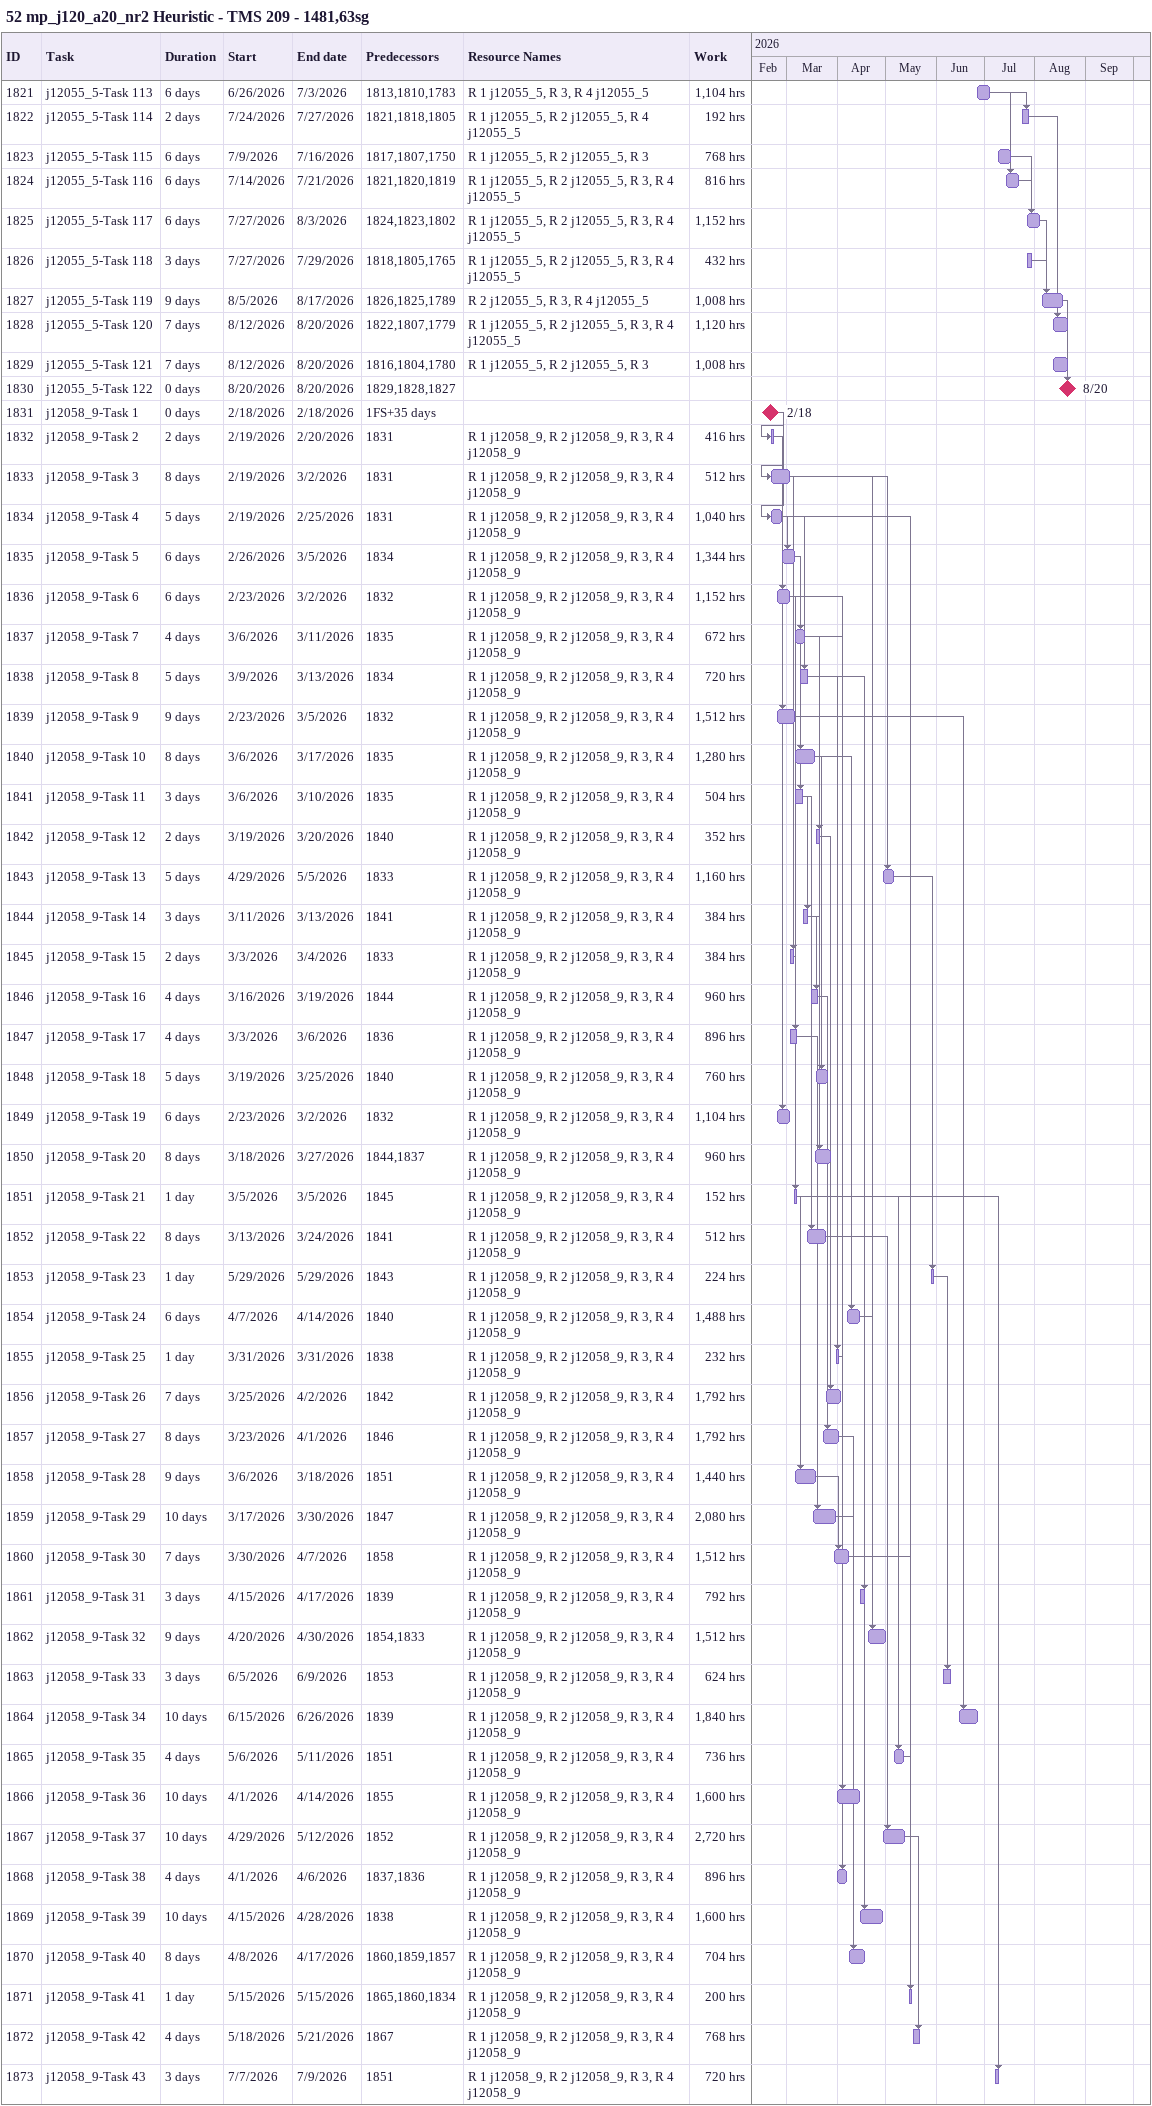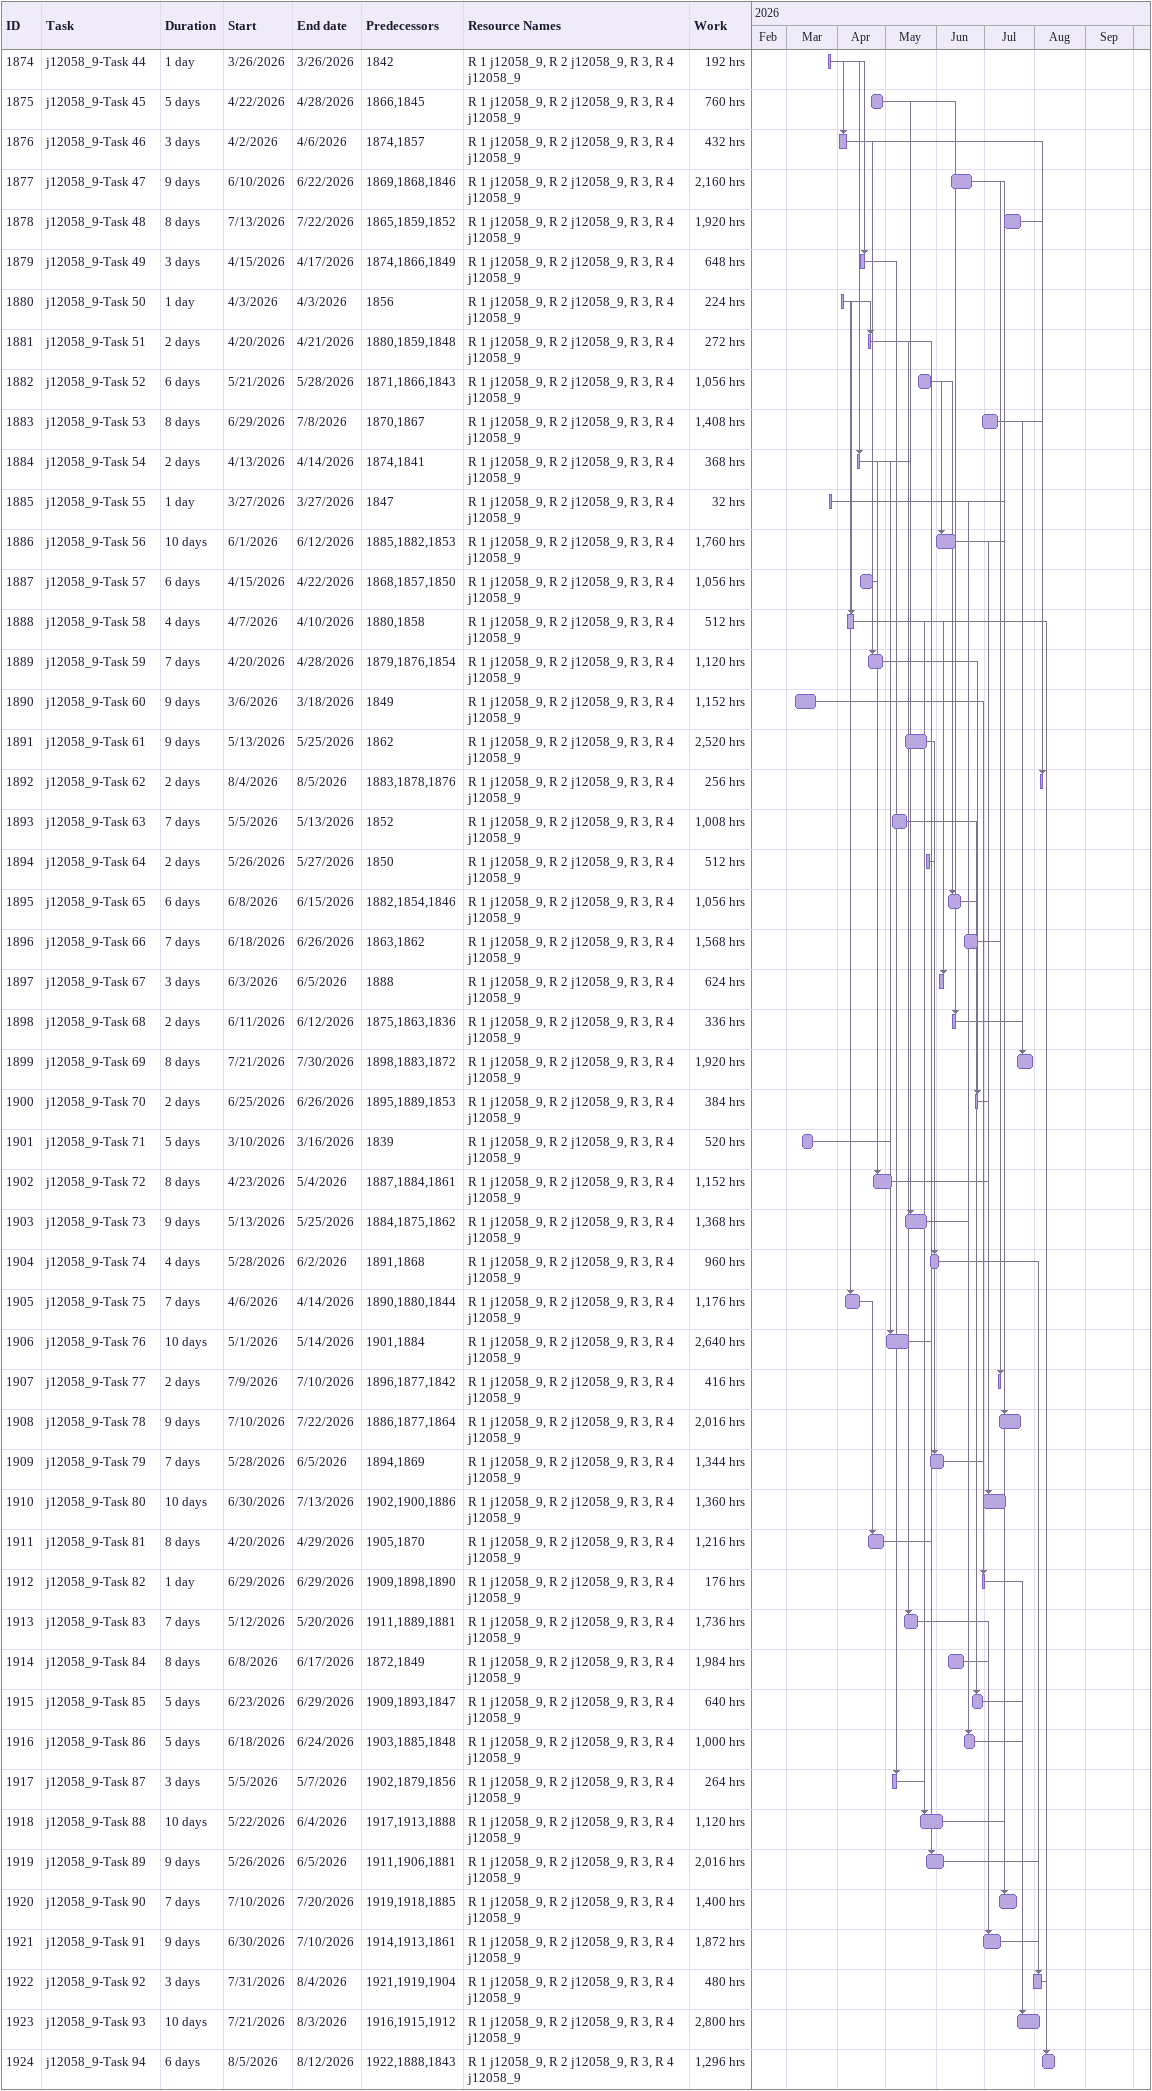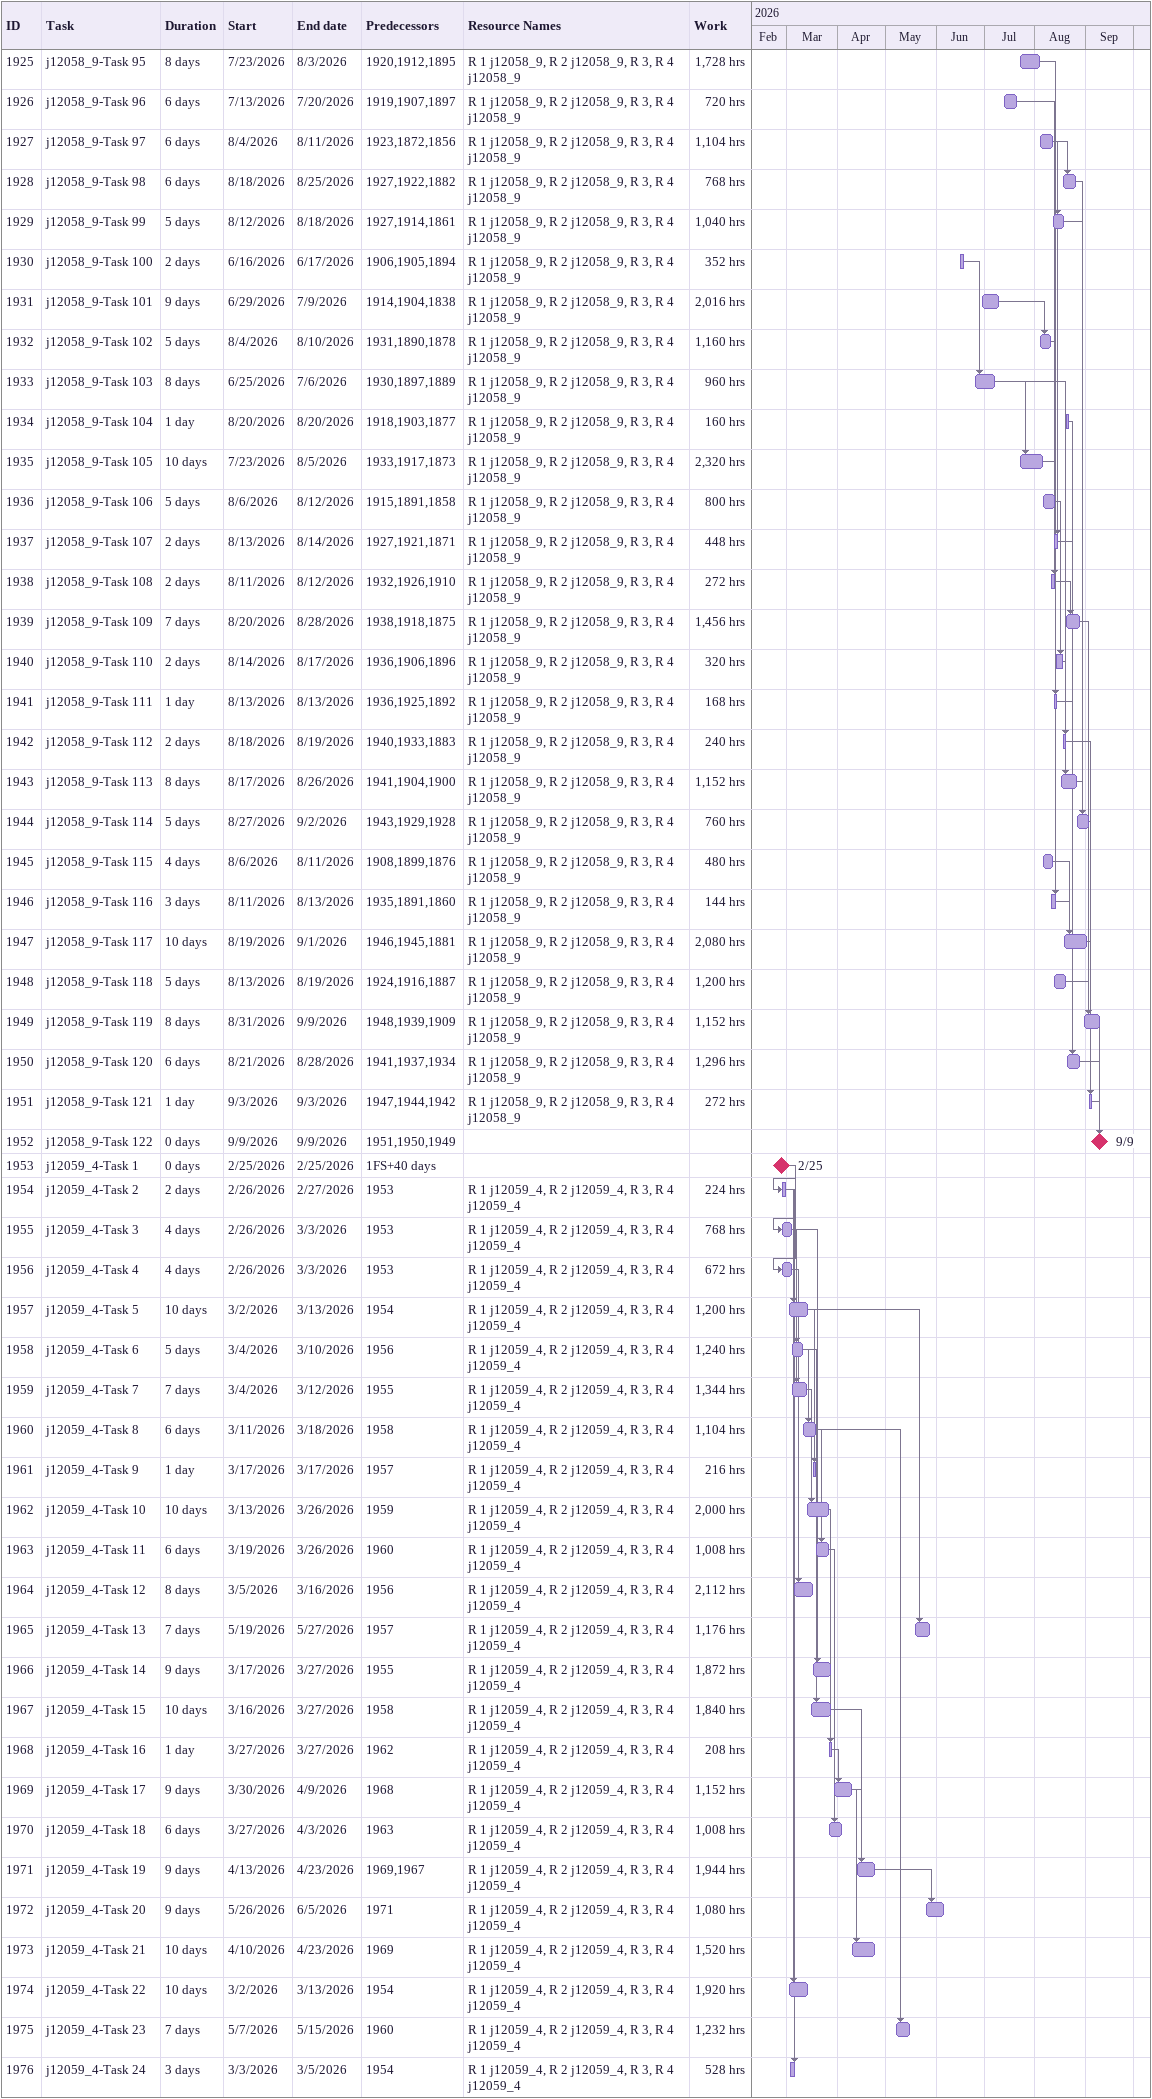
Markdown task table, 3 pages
52 mp_j120_a20_nr2 Heuristic - TMS 209 - 1481,63sg

| ID | Task | Duration | Start | Finish | Predecessors | Resources | Work (h) |
|---|---|---|---|---|---|---|---|
| 1821 | j12055_5-Task 113 | 6d | 2026-06-26 | 2026-07-03 | 1813, 1810, 1783 | R 1 j12055_5, R 3, R 4 j12055_5 | 1104 |
| 1822 | j12055_5-Task 114 | 2d | 2026-07-24 | 2026-07-27 | 1821, 1818, 1805 | R 1 j12055_5, R 2 j12055_5, R 4 j12055_5 | 192 |
| 1823 | j12055_5-Task 115 | 6d | 2026-07-09 | 2026-07-16 | 1817, 1807, 1750 | R 1 j12055_5, R 2 j12055_5, R 3 | 768 |
| 1824 | j12055_5-Task 116 | 6d | 2026-07-14 | 2026-07-21 | 1821, 1820, 1819 | R 1 j12055_5, R 2 j12055_5, R 3, R 4 j12055_5 | 816 |
| 1825 | j12055_5-Task 117 | 6d | 2026-07-27 | 2026-08-03 | 1824, 1823, 1802 | R 1 j12055_5, R 2 j12055_5, R 3, R 4 j12055_5 | 1152 |
| 1826 | j12055_5-Task 118 | 3d | 2026-07-27 | 2026-07-29 | 1818, 1805, 1765 | R 1 j12055_5, R 2 j12055_5, R 3, R 4 j12055_5 | 432 |
| 1827 | j12055_5-Task 119 | 9d | 2026-08-05 | 2026-08-17 | 1826, 1825, 1789 | R 2 j12055_5, R 3, R 4 j12055_5 | 1008 |
| 1828 | j12055_5-Task 120 | 7d | 2026-08-12 | 2026-08-20 | 1822, 1807, 1779 | R 1 j12055_5, R 2 j12055_5, R 3, R 4 j12055_5 | 1120 |
| 1829 | j12055_5-Task 121 | 7d | 2026-08-12 | 2026-08-20 | 1816, 1804, 1780 | R 1 j12055_5, R 2 j12055_5, R 3 | 1008 |
| 1830 | j12055_5-Task 122 | 0d | 2026-08-20 | 2026-08-20 | 1829, 1828, 1827 |  |  |
| 1831 | j12058_9-Task 1 | 0d | 2026-02-18 | 2026-02-18 | 1FS+35d |  |  |
| 1832 | j12058_9-Task 2 | 2d | 2026-02-19 | 2026-02-20 | 1831 | R 1 j12058_9, R 2 j12058_9, R 3, R 4 j12058_9 | 416 |
| 1833 | j12058_9-Task 3 | 8d | 2026-02-19 | 2026-03-02 | 1831 | R 1 j12058_9, R 2 j12058_9, R 3, R 4 j12058_9 | 512 |
| 1834 | j12058_9-Task 4 | 5d | 2026-02-19 | 2026-02-25 | 1831 | R 1 j12058_9, R 2 j12058_9, R 3, R 4 j12058_9 | 1040 |
| 1835 | j12058_9-Task 5 | 6d | 2026-02-26 | 2026-03-05 | 1834 | R 1 j12058_9, R 2 j12058_9, R 3, R 4 j12058_9 | 1344 |
| 1836 | j12058_9-Task 6 | 6d | 2026-02-23 | 2026-03-02 | 1832 | R 1 j12058_9, R 2 j12058_9, R 3, R 4 j12058_9 | 1152 |
| 1837 | j12058_9-Task 7 | 4d | 2026-03-06 | 2026-03-11 | 1835 | R 1 j12058_9, R 2 j12058_9, R 3, R 4 j12058_9 | 672 |
| 1838 | j12058_9-Task 8 | 5d | 2026-03-09 | 2026-03-13 | 1834 | R 1 j12058_9, R 2 j12058_9, R 3, R 4 j12058_9 | 720 |
| 1839 | j12058_9-Task 9 | 9d | 2026-02-23 | 2026-03-05 | 1832 | R 1 j12058_9, R 2 j12058_9, R 3, R 4 j12058_9 | 1512 |
| 1840 | j12058_9-Task 10 | 8d | 2026-03-06 | 2026-03-17 | 1835 | R 1 j12058_9, R 2 j12058_9, R 3, R 4 j12058_9 | 1280 |
| 1841 | j12058_9-Task 11 | 3d | 2026-03-06 | 2026-03-10 | 1835 | R 1 j12058_9, R 2 j12058_9, R 3, R 4 j12058_9 | 504 |
| 1842 | j12058_9-Task 12 | 2d | 2026-03-19 | 2026-03-20 | 1840 | R 1 j12058_9, R 2 j12058_9, R 3, R 4 j12058_9 | 352 |
| 1843 | j12058_9-Task 13 | 5d | 2026-04-29 | 2026-05-05 | 1833 | R 1 j12058_9, R 2 j12058_9, R 3, R 4 j12058_9 | 1160 |
| 1844 | j12058_9-Task 14 | 3d | 2026-03-11 | 2026-03-13 | 1841 | R 1 j12058_9, R 2 j12058_9, R 3, R 4 j12058_9 | 384 |
| 1845 | j12058_9-Task 15 | 2d | 2026-03-03 | 2026-03-04 | 1833 | R 1 j12058_9, R 2 j12058_9, R 3, R 4 j12058_9 | 384 |
| 1846 | j12058_9-Task 16 | 4d | 2026-03-16 | 2026-03-19 | 1844 | R 1 j12058_9, R 2 j12058_9, R 3, R 4 j12058_9 | 960 |
| 1847 | j12058_9-Task 17 | 4d | 2026-03-03 | 2026-03-06 | 1836 | R 1 j12058_9, R 2 j12058_9, R 3, R 4 j12058_9 | 896 |
| 1848 | j12058_9-Task 18 | 5d | 2026-03-19 | 2026-03-25 | 1840 | R 1 j12058_9, R 2 j12058_9, R 3, R 4 j12058_9 | 760 |
| 1849 | j12058_9-Task 19 | 6d | 2026-02-23 | 2026-03-02 | 1832 | R 1 j12058_9, R 2 j12058_9, R 3, R 4 j12058_9 | 1104 |
| 1850 | j12058_9-Task 20 | 8d | 2026-03-18 | 2026-03-27 | 1844, 1837 | R 1 j12058_9, R 2 j12058_9, R 3, R 4 j12058_9 | 960 |
| 1851 | j12058_9-Task 21 | 1d | 2026-03-05 | 2026-03-05 | 1845 | R 1 j12058_9, R 2 j12058_9, R 3, R 4 j12058_9 | 152 |
| 1852 | j12058_9-Task 22 | 8d | 2026-03-13 | 2026-03-24 | 1841 | R 1 j12058_9, R 2 j12058_9, R 3, R 4 j12058_9 | 512 |
| 1853 | j12058_9-Task 23 | 1d | 2026-05-29 | 2026-05-29 | 1843 | R 1 j12058_9, R 2 j12058_9, R 3, R 4 j12058_9 | 224 |
| 1854 | j12058_9-Task 24 | 6d | 2026-04-07 | 2026-04-14 | 1840 | R 1 j12058_9, R 2 j12058_9, R 3, R 4 j12058_9 | 1488 |
| 1855 | j12058_9-Task 25 | 1d | 2026-03-31 | 2026-03-31 | 1838 | R 1 j12058_9, R 2 j12058_9, R 3, R 4 j12058_9 | 232 |
| 1856 | j12058_9-Task 26 | 7d | 2026-03-25 | 2026-04-02 | 1842 | R 1 j12058_9, R 2 j12058_9, R 3, R 4 j12058_9 | 1792 |
| 1857 | j12058_9-Task 27 | 8d | 2026-03-23 | 2026-04-01 | 1846 | R 1 j12058_9, R 2 j12058_9, R 3, R 4 j12058_9 | 1792 |
| 1858 | j12058_9-Task 28 | 9d | 2026-03-06 | 2026-03-18 | 1851 | R 1 j12058_9, R 2 j12058_9, R 3, R 4 j12058_9 | 1440 |
| 1859 | j12058_9-Task 29 | 10d | 2026-03-17 | 2026-03-30 | 1847 | R 1 j12058_9, R 2 j12058_9, R 3, R 4 j12058_9 | 2080 |
| 1860 | j12058_9-Task 30 | 7d | 2026-03-30 | 2026-04-07 | 1858 | R 1 j12058_9, R 2 j12058_9, R 3, R 4 j12058_9 | 1512 |
| 1861 | j12058_9-Task 31 | 3d | 2026-04-15 | 2026-04-17 | 1839 | R 1 j12058_9, R 2 j12058_9, R 3, R 4 j12058_9 | 792 |
| 1862 | j12058_9-Task 32 | 9d | 2026-04-20 | 2026-04-30 | 1854, 1833 | R 1 j12058_9, R 2 j12058_9, R 3, R 4 j12058_9 | 1512 |
| 1863 | j12058_9-Task 33 | 3d | 2026-06-05 | 2026-06-09 | 1853 | R 1 j12058_9, R 2 j12058_9, R 3, R 4 j12058_9 | 624 |
| 1864 | j12058_9-Task 34 | 10d | 2026-06-15 | 2026-06-26 | 1839 | R 1 j12058_9, R 2 j12058_9, R 3, R 4 j12058_9 | 1840 |
| 1865 | j12058_9-Task 35 | 4d | 2026-05-06 | 2026-05-11 | 1851 | R 1 j12058_9, R 2 j12058_9, R 3, R 4 j12058_9 | 736 |
| 1866 | j12058_9-Task 36 | 10d | 2026-04-01 | 2026-04-14 | 1855 | R 1 j12058_9, R 2 j12058_9, R 3, R 4 j12058_9 | 1600 |
| 1867 | j12058_9-Task 37 | 10d | 2026-04-29 | 2026-05-12 | 1852 | R 1 j12058_9, R 2 j12058_9, R 3, R 4 j12058_9 | 2720 |
| 1868 | j12058_9-Task 38 | 4d | 2026-04-01 | 2026-04-06 | 1837, 1836 | R 1 j12058_9, R 2 j12058_9, R 3, R 4 j12058_9 | 896 |
| 1869 | j12058_9-Task 39 | 10d | 2026-04-15 | 2026-04-28 | 1838 | R 1 j12058_9, R 2 j12058_9, R 3, R 4 j12058_9 | 1600 |
| 1870 | j12058_9-Task 40 | 8d | 2026-04-08 | 2026-04-17 | 1860, 1859, 1857 | R 1 j12058_9, R 2 j12058_9, R 3, R 4 j12058_9 | 704 |
| 1871 | j12058_9-Task 41 | 1d | 2026-05-15 | 2026-05-15 | 1865, 1860, 1834 | R 1 j12058_9, R 2 j12058_9, R 3, R 4 j12058_9 | 200 |
| 1872 | j12058_9-Task 42 | 4d | 2026-05-18 | 2026-05-21 | 1867 | R 1 j12058_9, R 2 j12058_9, R 3, R 4 j12058_9 | 768 |
| 1873 | j12058_9-Task 43 | 3d | 2026-07-07 | 2026-07-09 | 1851 | R 1 j12058_9, R 2 j12058_9, R 3, R 4 j12058_9 | 720 |
| 1874 | j12058_9-Task 44 | 1d | 2026-03-26 | 2026-03-26 | 1842 | R 1 j12058_9, R 2 j12058_9, R 3, R 4 j12058_9 | 192 |
| 1875 | j12058_9-Task 45 | 5d | 2026-04-22 | 2026-04-28 | 1866, 1845 | R 1 j12058_9, R 2 j12058_9, R 3, R 4 j12058_9 | 760 |
| 1876 | j12058_9-Task 46 | 3d | 2026-04-02 | 2026-04-06 | 1874, 1857 | R 1 j12058_9, R 2 j12058_9, R 3, R 4 j12058_9 | 432 |
| 1877 | j12058_9-Task 47 | 9d | 2026-06-10 | 2026-06-22 | 1869, 1868, 1846 | R 1 j12058_9, R 2 j12058_9, R 3, R 4 j12058_9 | 2160 |
| 1878 | j12058_9-Task 48 | 8d | 2026-07-13 | 2026-07-22 | 1865, 1859, 1852 | R 1 j12058_9, R 2 j12058_9, R 3, R 4 j12058_9 | 1920 |
| 1879 | j12058_9-Task 49 | 3d | 2026-04-15 | 2026-04-17 | 1874, 1866, 1849 | R 1 j12058_9, R 2 j12058_9, R 3, R 4 j12058_9 | 648 |
| 1880 | j12058_9-Task 50 | 1d | 2026-04-03 | 2026-04-03 | 1856 | R 1 j12058_9, R 2 j12058_9, R 3, R 4 j12058_9 | 224 |
| 1881 | j12058_9-Task 51 | 2d | 2026-04-20 | 2026-04-21 | 1880, 1859, 1848 | R 1 j12058_9, R 2 j12058_9, R 3, R 4 j12058_9 | 272 |
| 1882 | j12058_9-Task 52 | 6d | 2026-05-21 | 2026-05-28 | 1871, 1866, 1843 | R 1 j12058_9, R 2 j12058_9, R 3, R 4 j12058_9 | 1056 |
| 1883 | j12058_9-Task 53 | 8d | 2026-06-29 | 2026-07-08 | 1870, 1867 | R 1 j12058_9, R 2 j12058_9, R 3, R 4 j12058_9 | 1408 |
| 1884 | j12058_9-Task 54 | 2d | 2026-04-13 | 2026-04-14 | 1874, 1841 | R 1 j12058_9, R 2 j12058_9, R 3, R 4 j12058_9 | 368 |
| 1885 | j12058_9-Task 55 | 1d | 2026-03-27 | 2026-03-27 | 1847 | R 1 j12058_9, R 2 j12058_9, R 3, R 4 j12058_9 | 32 |
| 1886 | j12058_9-Task 56 | 10d | 2026-06-01 | 2026-06-12 | 1885, 1882, 1853 | R 1 j12058_9, R 2 j12058_9, R 3, R 4 j12058_9 | 1760 |
| 1887 | j12058_9-Task 57 | 6d | 2026-04-15 | 2026-04-22 | 1868, 1857, 1850 | R 1 j12058_9, R 2 j12058_9, R 3, R 4 j12058_9 | 1056 |
| 1888 | j12058_9-Task 58 | 4d | 2026-04-07 | 2026-04-10 | 1880, 1858 | R 1 j12058_9, R 2 j12058_9, R 3, R 4 j12058_9 | 512 |
| 1889 | j12058_9-Task 59 | 7d | 2026-04-20 | 2026-04-28 | 1879, 1876, 1854 | R 1 j12058_9, R 2 j12058_9, R 3, R 4 j12058_9 | 1120 |
| 1890 | j12058_9-Task 60 | 9d | 2026-03-06 | 2026-03-18 | 1849 | R 1 j12058_9, R 2 j12058_9, R 3, R 4 j12058_9 | 1152 |
| 1891 | j12058_9-Task 61 | 9d | 2026-05-13 | 2026-05-25 | 1862 | R 1 j12058_9, R 2 j12058_9, R 3, R 4 j12058_9 | 2520 |
| 1892 | j12058_9-Task 62 | 2d | 2026-08-04 | 2026-08-05 | 1883, 1878, 1876 | R 1 j12058_9, R 2 j12058_9, R 3, R 4 j12058_9 | 256 |
| 1893 | j12058_9-Task 63 | 7d | 2026-05-05 | 2026-05-13 | 1852 | R 1 j12058_9, R 2 j12058_9, R 3, R 4 j12058_9 | 1008 |
| 1894 | j12058_9-Task 64 | 2d | 2026-05-26 | 2026-05-27 | 1850 | R 1 j12058_9, R 2 j12058_9, R 3, R 4 j12058_9 | 512 |
| 1895 | j12058_9-Task 65 | 6d | 2026-06-08 | 2026-06-15 | 1882, 1854, 1846 | R 1 j12058_9, R 2 j12058_9, R 3, R 4 j12058_9 | 1056 |
| 1896 | j12058_9-Task 66 | 7d | 2026-06-18 | 2026-06-26 | 1863, 1862 | R 1 j12058_9, R 2 j12058_9, R 3, R 4 j12058_9 | 1568 |
| 1897 | j12058_9-Task 67 | 3d | 2026-06-03 | 2026-06-05 | 1888 | R 1 j12058_9, R 2 j12058_9, R 3, R 4 j12058_9 | 624 |
| 1898 | j12058_9-Task 68 | 2d | 2026-06-11 | 2026-06-12 | 1875, 1863, 1836 | R 1 j12058_9, R 2 j12058_9, R 3, R 4 j12058_9 | 336 |
| 1899 | j12058_9-Task 69 | 8d | 2026-07-21 | 2026-07-30 | 1898, 1883, 1872 | R 1 j12058_9, R 2 j12058_9, R 3, R 4 j12058_9 | 1920 |
| 1900 | j12058_9-Task 70 | 2d | 2026-06-25 | 2026-06-26 | 1895, 1889, 1853 | R 1 j12058_9, R 2 j12058_9, R 3, R 4 j12058_9 | 384 |
| 1901 | j12058_9-Task 71 | 5d | 2026-03-10 | 2026-03-16 | 1839 | R 1 j12058_9, R 2 j12058_9, R 3, R 4 j12058_9 | 520 |
| 1902 | j12058_9-Task 72 | 8d | 2026-04-23 | 2026-05-04 | 1887, 1884, 1861 | R 1 j12058_9, R 2 j12058_9, R 3, R 4 j12058_9 | 1152 |
| 1903 | j12058_9-Task 73 | 9d | 2026-05-13 | 2026-05-25 | 1884, 1875, 1862 | R 1 j12058_9, R 2 j12058_9, R 3, R 4 j12058_9 | 1368 |
| 1904 | j12058_9-Task 74 | 4d | 2026-05-28 | 2026-06-02 | 1891, 1868 | R 1 j12058_9, R 2 j12058_9, R 3, R 4 j12058_9 | 960 |
| 1905 | j12058_9-Task 75 | 7d | 2026-04-06 | 2026-04-14 | 1890, 1880, 1844 | R 1 j12058_9, R 2 j12058_9, R 3, R 4 j12058_9 | 1176 |
| 1906 | j12058_9-Task 76 | 10d | 2026-05-01 | 2026-05-14 | 1901, 1884 | R 1 j12058_9, R 2 j12058_9, R 3, R 4 j12058_9 | 2640 |
| 1907 | j12058_9-Task 77 | 2d | 2026-07-09 | 2026-07-10 | 1896, 1877, 1842 | R 1 j12058_9, R 2 j12058_9, R 3, R 4 j12058_9 | 416 |
| 1908 | j12058_9-Task 78 | 9d | 2026-07-10 | 2026-07-22 | 1886, 1877, 1864 | R 1 j12058_9, R 2 j12058_9, R 3, R 4 j12058_9 | 2016 |
| 1909 | j12058_9-Task 79 | 7d | 2026-05-28 | 2026-06-05 | 1894, 1869 | R 1 j12058_9, R 2 j12058_9, R 3, R 4 j12058_9 | 1344 |
| 1910 | j12058_9-Task 80 | 10d | 2026-06-30 | 2026-07-13 | 1902, 1900, 1886 | R 1 j12058_9, R 2 j12058_9, R 3, R 4 j12058_9 | 1360 |
| 1911 | j12058_9-Task 81 | 8d | 2026-04-20 | 2026-04-29 | 1905, 1870 | R 1 j12058_9, R 2 j12058_9, R 3, R 4 j12058_9 | 1216 |
| 1912 | j12058_9-Task 82 | 1d | 2026-06-29 | 2026-06-29 | 1909, 1898, 1890 | R 1 j12058_9, R 2 j12058_9, R 3, R 4 j12058_9 | 176 |
| 1913 | j12058_9-Task 83 | 7d | 2026-05-12 | 2026-05-20 | 1911, 1889, 1881 | R 1 j12058_9, R 2 j12058_9, R 3, R 4 j12058_9 | 1736 |
| 1914 | j12058_9-Task 84 | 8d | 2026-06-08 | 2026-06-17 | 1872, 1849 | R 1 j12058_9, R 2 j12058_9, R 3, R 4 j12058_9 | 1984 |
| 1915 | j12058_9-Task 85 | 5d | 2026-06-23 | 2026-06-29 | 1909, 1893, 1847 | R 1 j12058_9, R 2 j12058_9, R 3, R 4 j12058_9 | 640 |
| 1916 | j12058_9-Task 86 | 5d | 2026-06-18 | 2026-06-24 | 1903, 1885, 1848 | R 1 j12058_9, R 2 j12058_9, R 3, R 4 j12058_9 | 1000 |
| 1917 | j12058_9-Task 87 | 3d | 2026-05-05 | 2026-05-07 | 1902, 1879, 1856 | R 1 j12058_9, R 2 j12058_9, R 3, R 4 j12058_9 | 264 |
| 1918 | j12058_9-Task 88 | 10d | 2026-05-22 | 2026-06-04 | 1917, 1913, 1888 | R 1 j12058_9, R 2 j12058_9, R 3, R 4 j12058_9 | 1120 |
| 1919 | j12058_9-Task 89 | 9d | 2026-05-26 | 2026-06-05 | 1911, 1906, 1881 | R 1 j12058_9, R 2 j12058_9, R 3, R 4 j12058_9 | 2016 |
| 1920 | j12058_9-Task 90 | 7d | 2026-07-10 | 2026-07-20 | 1919, 1918, 1885 | R 1 j12058_9, R 2 j12058_9, R 3, R 4 j12058_9 | 1400 |
| 1921 | j12058_9-Task 91 | 9d | 2026-06-30 | 2026-07-10 | 1914, 1913, 1861 | R 1 j12058_9, R 2 j12058_9, R 3, R 4 j12058_9 | 1872 |
| 1922 | j12058_9-Task 92 | 3d | 2026-07-31 | 2026-08-04 | 1921, 1919, 1904 | R 1 j12058_9, R 2 j12058_9, R 3, R 4 j12058_9 | 480 |
| 1923 | j12058_9-Task 93 | 10d | 2026-07-21 | 2026-08-03 | 1916, 1915, 1912 | R 1 j12058_9, R 2 j12058_9, R 3, R 4 j12058_9 | 2800 |
| 1924 | j12058_9-Task 94 | 6d | 2026-08-05 | 2026-08-12 | 1922, 1888, 1843 | R 1 j12058_9, R 2 j12058_9, R 3, R 4 j12058_9 | 1296 |
| 1925 | j12058_9-Task 95 | 8d | 2026-07-23 | 2026-08-03 | 1920, 1912, 1895 | R 1 j12058_9, R 2 j12058_9, R 3, R 4 j12058_9 | 1728 |
| 1926 | j12058_9-Task 96 | 6d | 2026-07-13 | 2026-07-20 | 1919, 1907, 1897 | R 1 j12058_9, R 2 j12058_9, R 3, R 4 j12058_9 | 720 |
| 1927 | j12058_9-Task 97 | 6d | 2026-08-04 | 2026-08-11 | 1923, 1872, 1856 | R 1 j12058_9, R 2 j12058_9, R 3, R 4 j12058_9 | 1104 |
| 1928 | j12058_9-Task 98 | 6d | 2026-08-18 | 2026-08-25 | 1927, 1922, 1882 | R 1 j12058_9, R 2 j12058_9, R 3, R 4 j12058_9 | 768 |
| 1929 | j12058_9-Task 99 | 5d | 2026-08-12 | 2026-08-18 | 1927, 1914, 1861 | R 1 j12058_9, R 2 j12058_9, R 3, R 4 j12058_9 | 1040 |
| 1930 | j12058_9-Task 100 | 2d | 2026-06-16 | 2026-06-17 | 1906, 1905, 1894 | R 1 j12058_9, R 2 j12058_9, R 3, R 4 j12058_9 | 352 |
| 1931 | j12058_9-Task 101 | 9d | 2026-06-29 | 2026-07-09 | 1914, 1904, 1838 | R 1 j12058_9, R 2 j12058_9, R 3, R 4 j12058_9 | 2016 |
| 1932 | j12058_9-Task 102 | 5d | 2026-08-04 | 2026-08-10 | 1931, 1890, 1878 | R 1 j12058_9, R 2 j12058_9, R 3, R 4 j12058_9 | 1160 |
| 1933 | j12058_9-Task 103 | 8d | 2026-06-25 | 2026-07-06 | 1930, 1897, 1889 | R 1 j12058_9, R 2 j12058_9, R 3, R 4 j12058_9 | 960 |
| 1934 | j12058_9-Task 104 | 1d | 2026-08-20 | 2026-08-20 | 1918, 1903, 1877 | R 1 j12058_9, R 2 j12058_9, R 3, R 4 j12058_9 | 160 |
| 1935 | j12058_9-Task 105 | 10d | 2026-07-23 | 2026-08-05 | 1933, 1917, 1873 | R 1 j12058_9, R 2 j12058_9, R 3, R 4 j12058_9 | 2320 |
| 1936 | j12058_9-Task 106 | 5d | 2026-08-06 | 2026-08-12 | 1915, 1891, 1858 | R 1 j12058_9, R 2 j12058_9, R 3, R 4 j12058_9 | 800 |
| 1937 | j12058_9-Task 107 | 2d | 2026-08-13 | 2026-08-14 | 1927, 1921, 1871 | R 1 j12058_9, R 2 j12058_9, R 3, R 4 j12058_9 | 448 |
| 1938 | j12058_9-Task 108 | 2d | 2026-08-11 | 2026-08-12 | 1932, 1926, 1910 | R 1 j12058_9, R 2 j12058_9, R 3, R 4 j12058_9 | 272 |
| 1939 | j12058_9-Task 109 | 7d | 2026-08-20 | 2026-08-28 | 1938, 1918, 1875 | R 1 j12058_9, R 2 j12058_9, R 3, R 4 j12058_9 | 1456 |
| 1940 | j12058_9-Task 110 | 2d | 2026-08-14 | 2026-08-17 | 1936, 1906, 1896 | R 1 j12058_9, R 2 j12058_9, R 3, R 4 j12058_9 | 320 |
| 1941 | j12058_9-Task 111 | 1d | 2026-08-13 | 2026-08-13 | 1936, 1925, 1892 | R 1 j12058_9, R 2 j12058_9, R 3, R 4 j12058_9 | 168 |
| 1942 | j12058_9-Task 112 | 2d | 2026-08-18 | 2026-08-19 | 1940, 1933, 1883 | R 1 j12058_9, R 2 j12058_9, R 3, R 4 j12058_9 | 240 |
| 1943 | j12058_9-Task 113 | 8d | 2026-08-17 | 2026-08-26 | 1941, 1904, 1900 | R 1 j12058_9, R 2 j12058_9, R 3, R 4 j12058_9 | 1152 |
| 1944 | j12058_9-Task 114 | 5d | 2026-08-27 | 2026-09-02 | 1943, 1929, 1928 | R 1 j12058_9, R 2 j12058_9, R 3, R 4 j12058_9 | 760 |
| 1945 | j12058_9-Task 115 | 4d | 2026-08-06 | 2026-08-11 | 1908, 1899, 1876 | R 1 j12058_9, R 2 j12058_9, R 3, R 4 j12058_9 | 480 |
| 1946 | j12058_9-Task 116 | 3d | 2026-08-11 | 2026-08-13 | 1935, 1891, 1860 | R 1 j12058_9, R 2 j12058_9, R 3, R 4 j12058_9 | 144 |
| 1947 | j12058_9-Task 117 | 10d | 2026-08-19 | 2026-09-01 | 1946, 1945, 1881 | R 1 j12058_9, R 2 j12058_9, R 3, R 4 j12058_9 | 2080 |
| 1948 | j12058_9-Task 118 | 5d | 2026-08-13 | 2026-08-19 | 1924, 1916, 1887 | R 1 j12058_9, R 2 j12058_9, R 3, R 4 j12058_9 | 1200 |
| 1949 | j12058_9-Task 119 | 8d | 2026-08-31 | 2026-09-09 | 1948, 1939, 1909 | R 1 j12058_9, R 2 j12058_9, R 3, R 4 j12058_9 | 1152 |
| 1950 | j12058_9-Task 120 | 6d | 2026-08-21 | 2026-08-28 | 1941, 1937, 1934 | R 1 j12058_9, R 2 j12058_9, R 3, R 4 j12058_9 | 1296 |
| 1951 | j12058_9-Task 121 | 1d | 2026-09-03 | 2026-09-03 | 1947, 1944, 1942 | R 1 j12058_9, R 2 j12058_9, R 3, R 4 j12058_9 | 272 |
| 1952 | j12058_9-Task 122 | 0d | 2026-09-09 | 2026-09-09 | 1951, 1950, 1949 |  |  |
| 1953 | j12059_4-Task 1 | 0d | 2026-02-25 | 2026-02-25 | 1FS+40d |  |  |
| 1954 | j12059_4-Task 2 | 2d | 2026-02-26 | 2026-02-27 | 1953 | R 1 j12059_4, R 2 j12059_4, R 3, R 4 j12059_4 | 224 |
| 1955 | j12059_4-Task 3 | 4d | 2026-02-26 | 2026-03-03 | 1953 | R 1 j12059_4, R 2 j12059_4, R 3, R 4 j12059_4 | 768 |
| 1956 | j12059_4-Task 4 | 4d | 2026-02-26 | 2026-03-03 | 1953 | R 1 j12059_4, R 2 j12059_4, R 3, R 4 j12059_4 | 672 |
| 1957 | j12059_4-Task 5 | 10d | 2026-03-02 | 2026-03-13 | 1954 | R 1 j12059_4, R 2 j12059_4, R 3, R 4 j12059_4 | 1200 |
| 1958 | j12059_4-Task 6 | 5d | 2026-03-04 | 2026-03-10 | 1956 | R 1 j12059_4, R 2 j12059_4, R 3, R 4 j12059_4 | 1240 |
| 1959 | j12059_4-Task 7 | 7d | 2026-03-04 | 2026-03-12 | 1955 | R 1 j12059_4, R 2 j12059_4, R 3, R 4 j12059_4 | 1344 |
| 1960 | j12059_4-Task 8 | 6d | 2026-03-11 | 2026-03-18 | 1958 | R 1 j12059_4, R 2 j12059_4, R 3, R 4 j12059_4 | 1104 |
| 1961 | j12059_4-Task 9 | 1d | 2026-03-17 | 2026-03-17 | 1957 | R 1 j12059_4, R 2 j12059_4, R 3, R 4 j12059_4 | 216 |
| 1962 | j12059_4-Task 10 | 10d | 2026-03-13 | 2026-03-26 | 1959 | R 1 j12059_4, R 2 j12059_4, R 3, R 4 j12059_4 | 2000 |
| 1963 | j12059_4-Task 11 | 6d | 2026-03-19 | 2026-03-26 | 1960 | R 1 j12059_4, R 2 j12059_4, R 3, R 4 j12059_4 | 1008 |
| 1964 | j12059_4-Task 12 | 8d | 2026-03-05 | 2026-03-16 | 1956 | R 1 j12059_4, R 2 j12059_4, R 3, R 4 j12059_4 | 2112 |
| 1965 | j12059_4-Task 13 | 7d | 2026-05-19 | 2026-05-27 | 1957 | R 1 j12059_4, R 2 j12059_4, R 3, R 4 j12059_4 | 1176 |
| 1966 | j12059_4-Task 14 | 9d | 2026-03-17 | 2026-03-27 | 1955 | R 1 j12059_4, R 2 j12059_4, R 3, R 4 j12059_4 | 1872 |
| 1967 | j12059_4-Task 15 | 10d | 2026-03-16 | 2026-03-27 | 1958 | R 1 j12059_4, R 2 j12059_4, R 3, R 4 j12059_4 | 1840 |
| 1968 | j12059_4-Task 16 | 1d | 2026-03-27 | 2026-03-27 | 1962 | R 1 j12059_4, R 2 j12059_4, R 3, R 4 j12059_4 | 208 |
| 1969 | j12059_4-Task 17 | 9d | 2026-03-30 | 2026-04-09 | 1968 | R 1 j12059_4, R 2 j12059_4, R 3, R 4 j12059_4 | 1152 |
| 1970 | j12059_4-Task 18 | 6d | 2026-03-27 | 2026-04-03 | 1963 | R 1 j12059_4, R 2 j12059_4, R 3, R 4 j12059_4 | 1008 |
| 1971 | j12059_4-Task 19 | 9d | 2026-04-13 | 2026-04-23 | 1969, 1967 | R 1 j12059_4, R 2 j12059_4, R 3, R 4 j12059_4 | 1944 |
| 1972 | j12059_4-Task 20 | 9d | 2026-05-26 | 2026-06-05 | 1971 | R 1 j12059_4, R 2 j12059_4, R 3, R 4 j12059_4 | 1080 |
| 1973 | j12059_4-Task 21 | 10d | 2026-04-10 | 2026-04-23 | 1969 | R 1 j12059_4, R 2 j12059_4, R 3, R 4 j12059_4 | 1520 |
| 1974 | j12059_4-Task 22 | 10d | 2026-03-02 | 2026-03-13 | 1954 | R 1 j12059_4, R 2 j12059_4, R 3, R 4 j12059_4 | 1920 |
| 1975 | j12059_4-Task 23 | 7d | 2026-05-07 | 2026-05-15 | 1960 | R 1 j12059_4, R 2 j12059_4, R 3, R 4 j12059_4 | 1232 |
| 1976 | j12059_4-Task 24 | 3d | 2026-03-03 | 2026-03-05 | 1954 | R 1 j12059_4, R 2 j12059_4, R 3, R 4 j12059_4 | 528 |
